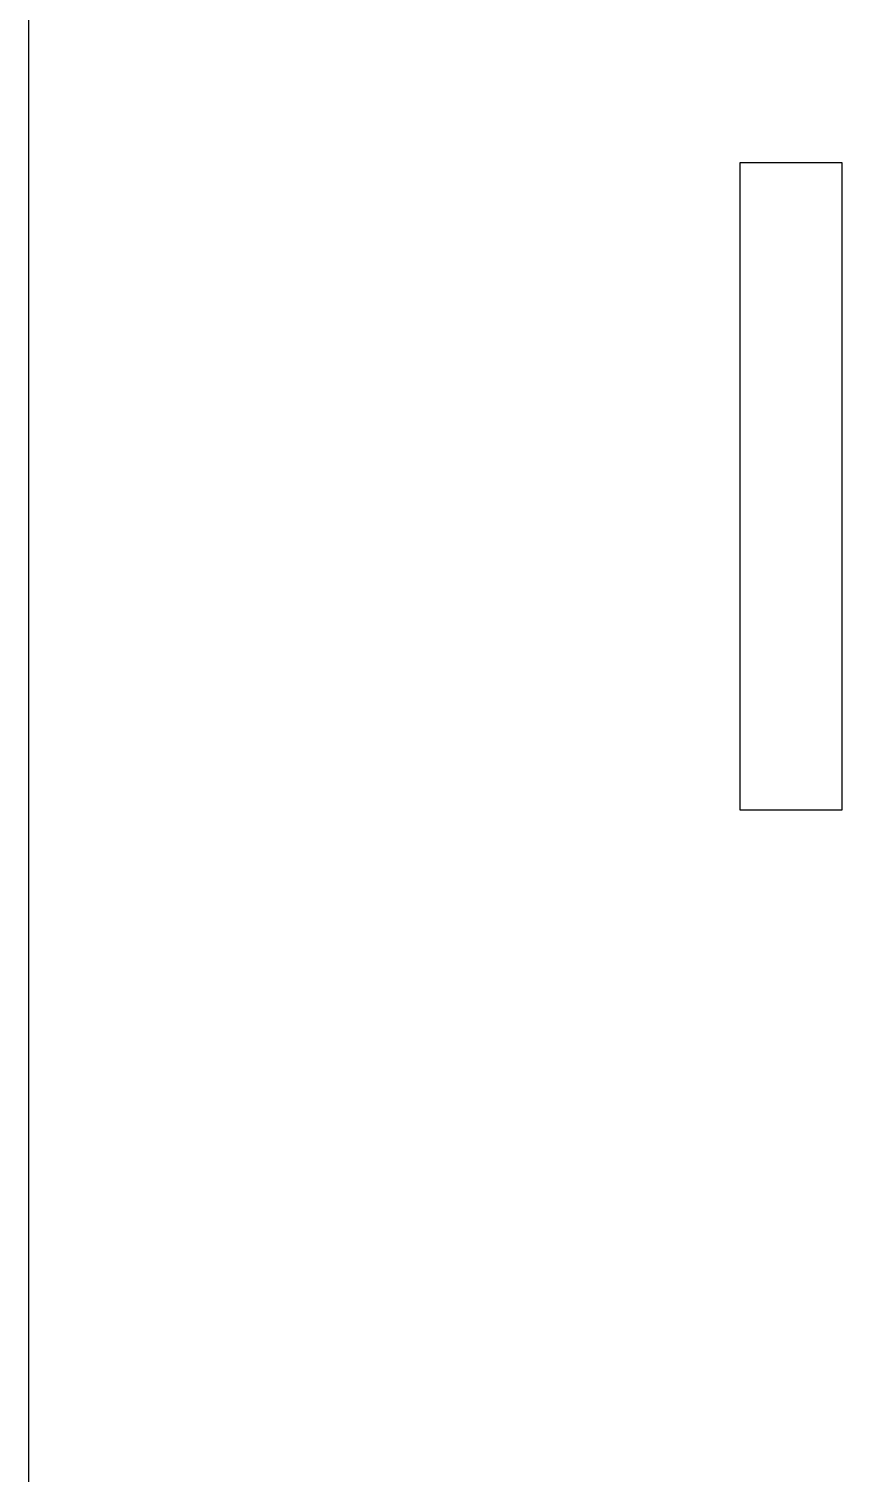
# Model space of a CAD drawing. Extents: x 14 to 1461, y -733 to -10.
# Drawn here: x 14.3 to 65.1, y -190.6 to -100.4 of the extents above; entities that cross this region are included whole.
import ezdxf

# ---------------------------------------------------------------- set-up
doc = ezdxf.new("R2010")
doc.units = 0

msp = doc.modelspace()

# ---------------------------------------------------------------- linework, layer by layer
at = {"layer": 'Cut', "color": 0}
for p, q in [((14.292876, -558.301346), (14.292876, -20.20698)), ((65.092774, -108.749416), (58.692787, -108.749416)), ((58.692787, -108.749416), (58.692787, -149.149335)), ((65.092774, -149.149335), (65.092774, -108.749416)), ((58.692787, -149.149335), (65.092774, -149.149335))]:
    msp.add_line(p, q, dxfattribs=at)

doc.saveas('drawing.dxf')
